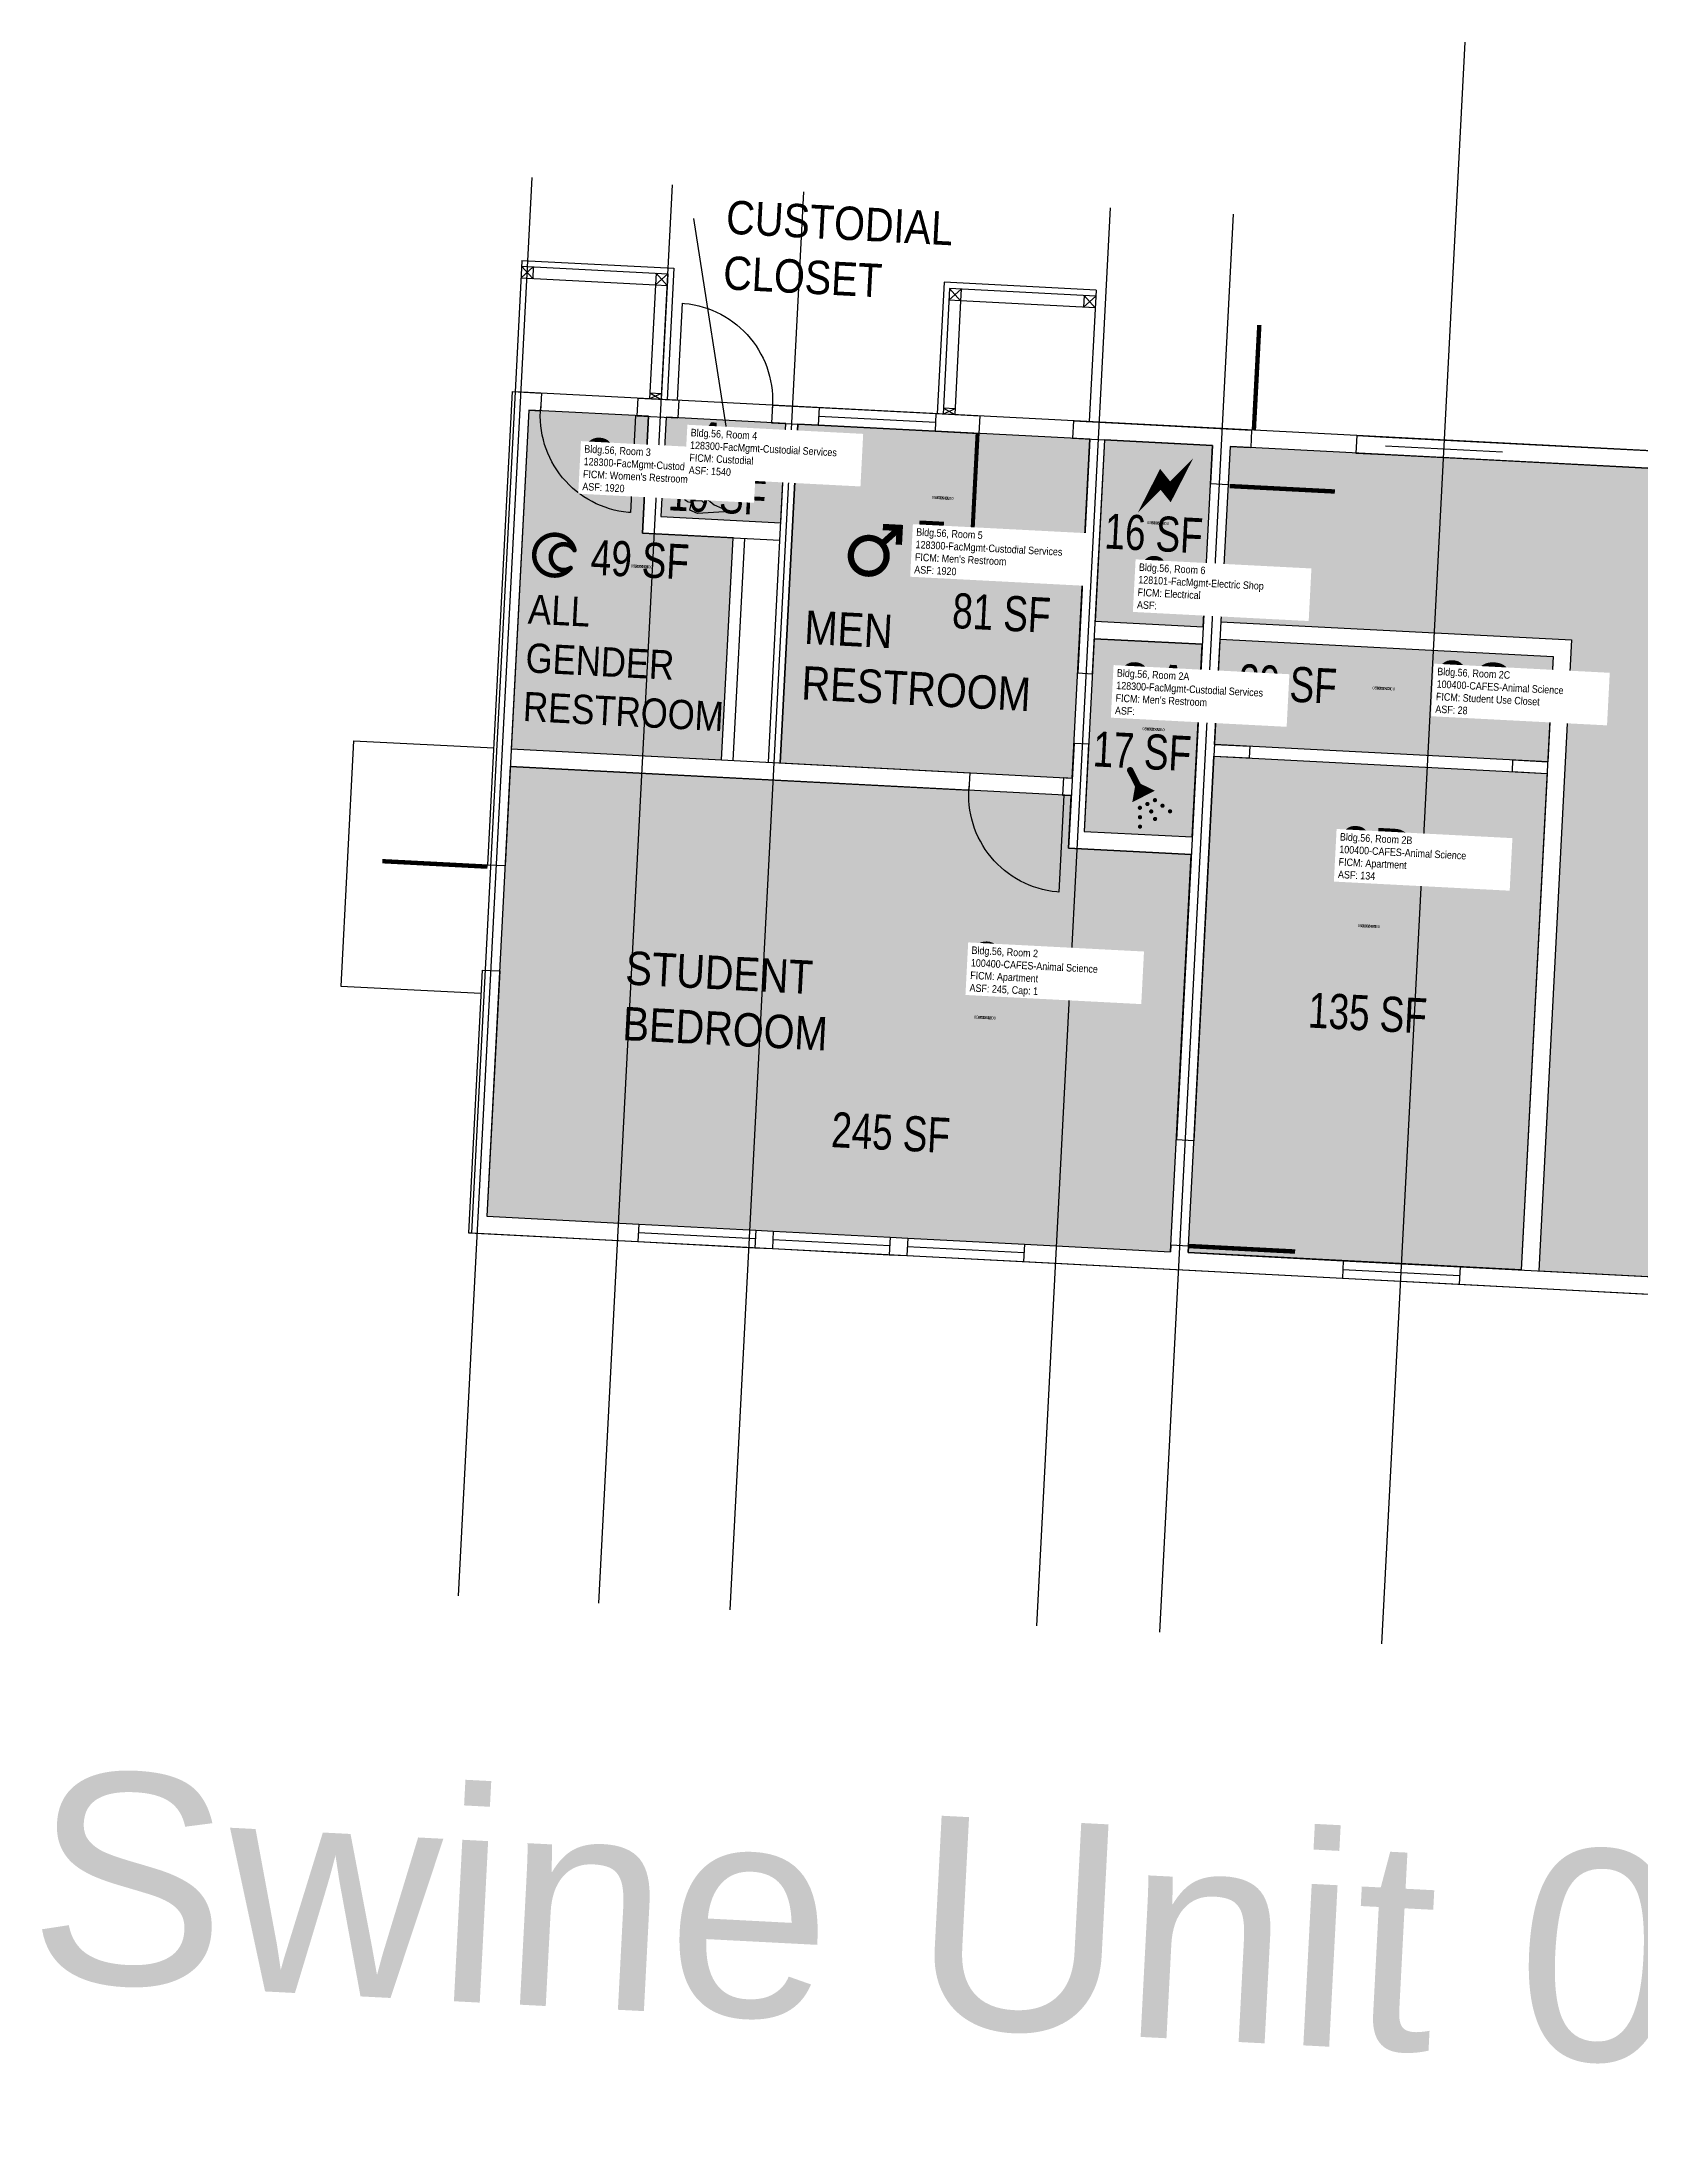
# Model space of a CAD drawing. Header units: inches. Extents: x 69171259 to 69172327, y 27725162 to 27725880.
# Drawn here: x 69171259 to 69171806, y 27725162 to 27725880 of the extents above; entities that cross this region are included whole.
import ezdxf
from ezdxf.enums import TextEntityAlignment as Align

# ---------------------------------------------------------------- set-up
doc = ezdxf.new("R2010")
doc.units = ezdxf.units.IN
doc.header["$MEASUREMENT"] = 0
doc.layers.get('0').update_dxf_attribs({"linetype": 'CONTINUOUS'})
for name, color, linetype in [('A-DOOR', 2, 'CONTINUOUS'), ('A-GLAZ', 1, 'CONTINUOUS'), ('A-GRID', 1, 'CONTINUOUS'), ('A-IDEN-ICON', 4, 'CONTINUOUS'), ('A-IDEN-RNUM', 7, 'CONTINUOUS'), ('A-IDEN-SNUM', 4, 'CONTINUOUS'), ('A-IDEN-TEXT', 4, 'CONTINUOUS'), ('A-IDEN-VNUM', 4, 'CONTINUOUS'), ('A-SITE', 3, 'CONTINUOUS'), ('A-TTLB', 4, 'CONTINUOUS'), ('A-WALL', 5, 'CONTINUOUS'), ('AREA-ASSIGN', 7, 'CONTINUOUS'), ('AREA-GROSS', 1, 'CONTINUOUS'), ('AREA-TEXT', 3, 'CONTINUOUS'), ('Rooms-Category-Color', 7, 'CONTINUOUS'), ('Rooms-College-Color', 7, 'CONTINUOUS'), ('Rooms-Department-Color', 7, 'CONTINUOUS'), ('Rooms-Division-Color', 7, 'CONTINUOUS'), ('Rooms-Information', 7, 'CONTINUOUS')]:
    doc.layers.add(name, color=color, linetype=linetype)
doc.styles.add('CP_AREA', font='arial.ttf', dxfattribs={"height": 15})
doc.styles.add('CP_ROOMSNUMBER', font='arial.ttf', dxfattribs={"height": 1})
doc.styles.add('CP_ROOMVNUMBER', font='arial.ttf', dxfattribs={"width": 0.85, "height": 0.075})
doc.styles.add('CP_TITLE', font='arial.ttf', dxfattribs={"width": 0.85, "height": 0.125})

# ---------------------------------------------------------------- blocks, each defined once
blk = doc.blocks.new('36DOOR')
blk.add_lwpolyline([(-0.75, 0, 1.5, 1.5, 0), (-0.75, 36, 0, 0, 0), (-1.5, 36, 0, 0, 0.414214), (-36, -1.5, 0, 0, 0.414214)], format="xyseb")
blk = doc.blocks.new('Cpshower')
at = {"color": 0, "linetype": 'ByBlock'}
blk.add_lwpolyline([(-0.015, 0.0396, 0, 0.06, 0), (0.005, 0.005, 0.06, 0.06, 0)], format="xyseb", dxfattribs=at)
for points, const_width in [([(-0.0319, 0.0624, 1), (-0.0281, 0.0689, 1)], 0.0075), ([(0.0302, -0.0036, 1), (0.0345, -0.0011, 1)], 0.005), ([(-0.0045, -0.0236, 1), (-0.0002, -0.0211, 1)], 0.005), ([(-0.0031, -0.0459, 1), (0.0012, -0.0434, 1)], 0.005), ([(0.0128, -0.0136, 1), (0.0172, -0.0111, 1)], 0.005), ([(0.0228, -0.0309, 1), (0.0272, -0.0284, 1)], 0.005), ([(0.0328, -0.0482, 1), (0.0372, -0.0457, 1)], 0.005), ([(0.0488, -0.0159, 1), (0.0531, -0.0134, 1)], 0.005), ([(0.0675, -0.0282, 1), (0.0718, -0.0257, 1)], 0.005), ([(-0.0018, -0.0682, 1), (0.0025, -0.0657, 1)], 0.005)]:
    blk.add_lwpolyline(points, format="xyb", close=True, dxfattribs=dict(at, const_width=const_width))
at = {"color": 0, "linetype": 'ByBlock', "const_width": 0.015}
blk.add_lwpolyline([(-0.01, 0.031), (-0.03, 0.0656)], dxfattribs=at)
blk = doc.blocks.new('Cpcust')
at = {"color": 0, "linetype": 'ByBlock'}
for p, q in [((0.0171, -0.0639), (0.02, -0.0466)), ((0.0262, -0.0408), (0.0446, -0.0406)), ((0.0297, -0.0341), (0.0376, -0.0302)), ((0.0376, -0.0302), (0.0533, -0.0324)), ((0.0446, -0.0406), (0.0543, -0.0505)), ((0.0533, -0.0324), (0.0745, -0.0479)), ((0.0745, -0.0479), (0.1117, -0.0625)), ((0.0358, -0.0705), (0.0171, -0.0639)), ((0.1117, -0.0625), (0.0358, -0.0705))]:
    blk.add_line(p, q, dxfattribs=at)
at = {"color": 0, "linetype": 'ByBlock', "const_width": 0.0075}
blk.add_lwpolyline([(-0.0332, 0.0481, 1), (-0.0268, 0.0519, 1)], format="xyb", close=True, dxfattribs=at)
at = {"color": 0, "linetype": 'ByBlock', "const_width": 0.015}
blk.add_lwpolyline([(-0.03, 0.05), (0.01, -0.0193)], dxfattribs=at)
at = {"color": 0, "linetype": 'ByBlock'}
blk.add_circle((0.0158, -0.0313), 0.0141, dxfattribs=at)
blk = doc.blocks.new('Cpmen')
at = {"color": 0, "linetype": 'ByBlock', "const_width": 0.015}
for points in [[(0.055, 0.01), (0.055, 0.05), (0.015, 0.05)], [(0.0151, 0.0101), (0.055, 0.05)]]:
    blk.add_lwpolyline(points, dxfattribs=at)
blk.add_lwpolyline([(-0.0575, -0.02, 1), (0.0275, -0.02, 1)], format="xyb", close=True, dxfattribs=at)
blk = doc.blocks.new('Cpelect')
at = {"color": 0, "linetype": 'ByBlock'}
blk.add_lwpolyline([(0.0623, 0.0629, 0, 0.03, 0), (0.0105, -0.0168, 0.03, 0.03, 0), (-0.0105, 0.0068, 0.03, 0, 0), (-0.0623, -0.0729, 0.03, 0, 0)], format="xyseb", dxfattribs=at)
blk = doc.blocks.new('CPBATH')
at = {"color": 0, "linetype": 'ByBlock', "const_width": 0.0127}
for points in [[(0.0571, 0.0168, 0.861492), (-0.0551, 0, 1)], [(-0.0551, 0, 0.726902), (0.0487, -0.0337, 1)], [(0.0571, 0.0168, 0.729002), (-0.0084, -0.0042, 1)], [(-0.0084, -0.0042, 0.609468), (0.0487, -0.0337, 1)]]:
    blk.add_lwpolyline(points, format="xyb", dxfattribs=at)
at = {"color": 0, "linetype": 'ByBlock', "const_width": 0.00637}
for points in [[(0.0544, 0.0152, 1), (0.0599, 0.0184, 1)], [(0.0459, -0.0353, 1), (0.0515, -0.0321, 1)]]:
    blk.add_lwpolyline(points, format="xyb", close=True, dxfattribs=at)

msp = doc.modelspace()

# ---------------------------------------------------------------- hatches: boundary and pattern name
at = {"layer": 'Rooms-Category-Color', "true_color": 0xadadad}
for points in [[(69171495.61, 27725710.72), (69171464.6, 27725712.34), (69171466.68, 27725752.28), (69171425.79, 27725754.4), (69171419.77, 27725638.56), (69171491.67, 27725634.83)], [(69171513.66, 27725749.84), (69171472.67, 27725751.97), (69171470.91, 27725718.02), (69171511.9, 27725715.89)], [(69171617.53, 27725744.44), (69171564.63, 27725747.19), (69171524.69, 27725749.26), (69171517.67, 27725749.63), (69171511.65, 27725633.79), (69171611.51, 27725628.6)], [(69171659.47, 27725742.26), (69171622.52, 27725744.18), (69171619.3, 27725682.23), (69171656.25, 27725680.31)], [(69171655.94, 27725674.31), (69171618.99, 27725676.23), (69171615.57, 27725610.36), (69171652.52, 27725608.44)]]:
    msp.add_hatch(color=253, dxfattribs=at).paths.add_polyline_path(points)
at = {"layer": 'Rooms-Category-Color', "true_color": 0xe3f498}
msp.add_hatch(color=61, dxfattribs=at).paths.add_polyline_path([(69172132.83, 27725717.67), (69172048.01, 27725722.08), (69172008.07, 27725724.15), (69171903.21, 27725729.6), (69171863.27, 27725731.67), (69171665.46, 27725741.95), (69171662.35, 27725682.03), (69171782.19, 27725675.81), (69171770.98, 27725460.1), (69172118.51, 27725442.04)])
at = {"layer": 'Rooms-Category-Color', "true_color": 0x728ef3}
for points in [[(69171662.04, 27725676.04), (69171775.89, 27725670.13), (69171774.02, 27725634.17), (69171660.17, 27725640.09)], [(69171652.21, 27725602.45), (69171610.26, 27725604.63), (69171611.2, 27725622.61), (69171419.46, 27725632.57), (69171411.47, 27725478.77), (69171463.4, 27725476.08), (69171503.34, 27725474), (69171509.33, 27725473.69), (69171549.27, 27725471.61), (69171555.27, 27725471.3), (69171595.21, 27725469.23), (69171645.15, 27725466.63)], [(69171659.96, 27725636.1), (69171773.81, 27725630.18), (69171764.99, 27725460.41), (69171651.14, 27725466.32)]]:
    msp.add_hatch(color=171, dxfattribs=at).paths.add_polyline_path(points)
at = {"layer": 'Rooms-College-Color', "true_color": 0xe3c5e1}
for points in [[(69171495.61, 27725710.72), (69171464.6, 27725712.34), (69171466.68, 27725752.28), (69171425.79, 27725754.4), (69171419.77, 27725638.56), (69171491.67, 27725634.83)], [(69171513.66, 27725749.84), (69171472.67, 27725751.97), (69171470.91, 27725718.02), (69171511.9, 27725715.89)], [(69171617.53, 27725744.44), (69171564.63, 27725747.19), (69171524.69, 27725749.26), (69171517.67, 27725749.63), (69171511.65, 27725633.79), (69171611.51, 27725628.6)], [(69172132.83, 27725717.67), (69172048.01, 27725722.08), (69172008.07, 27725724.15), (69171903.21, 27725729.6), (69171863.27, 27725731.67), (69171665.46, 27725741.95), (69171662.35, 27725682.03), (69171782.19, 27725675.81), (69171770.98, 27725460.1), (69172118.51, 27725442.04)], [(69171662.04, 27725676.04), (69171775.89, 27725670.13), (69171774.02, 27725634.17), (69171660.17, 27725640.09)], [(69171652.21, 27725602.45), (69171610.26, 27725604.63), (69171611.2, 27725622.61), (69171419.46, 27725632.57), (69171411.47, 27725478.77), (69171463.4, 27725476.08), (69171503.34, 27725474), (69171509.33, 27725473.69), (69171549.27, 27725471.61), (69171555.27, 27725471.3), (69171595.21, 27725469.23), (69171645.15, 27725466.63)], [(69171659.96, 27725636.1), (69171773.81, 27725630.18), (69171764.99, 27725460.41), (69171651.14, 27725466.32)]]:
    msp.add_hatch(color=254, dxfattribs=at).paths.add_polyline_path(points)
at = {"layer": 'Rooms-College-Color', "true_color": 0xadadad}
for points in [[(69171659.47, 27725742.26), (69171622.52, 27725744.18), (69171619.3, 27725682.23), (69171656.25, 27725680.31)], [(69171655.94, 27725674.31), (69171618.99, 27725676.23), (69171615.57, 27725610.36), (69171652.52, 27725608.44)]]:
    msp.add_hatch(color=253, dxfattribs=at).paths.add_polyline_path(points)
at = {"layer": 'Rooms-Department-Color', "true_color": 0xacacac}
for points in [[(69171495.61, 27725710.72), (69171464.6, 27725712.34), (69171466.68, 27725752.28), (69171425.79, 27725754.4), (69171419.77, 27725638.56), (69171491.67, 27725634.83)], [(69171513.66, 27725749.84), (69171472.67, 27725751.97), (69171470.91, 27725718.02), (69171511.9, 27725715.89)], [(69171617.53, 27725744.44), (69171564.63, 27725747.19), (69171524.69, 27725749.26), (69171517.67, 27725749.63), (69171511.65, 27725633.79), (69171611.51, 27725628.6)], [(69171659.47, 27725742.26), (69171622.52, 27725744.18), (69171619.3, 27725682.23), (69171656.25, 27725680.31)], [(69171655.94, 27725674.31), (69171618.99, 27725676.23), (69171615.57, 27725610.36), (69171652.52, 27725608.44)]]:
    msp.add_hatch(color=253, dxfattribs=at).paths.add_polyline_path(points)
at = {"layer": 'Rooms-Department-Color', "true_color": 0xe3c5e1}
for points in [[(69172132.83, 27725717.67), (69172048.01, 27725722.08), (69172008.07, 27725724.15), (69171903.21, 27725729.6), (69171863.27, 27725731.67), (69171665.46, 27725741.95), (69171662.35, 27725682.03), (69171782.19, 27725675.81), (69171770.98, 27725460.1), (69172118.51, 27725442.04)], [(69171662.04, 27725676.04), (69171775.89, 27725670.13), (69171774.02, 27725634.17), (69171660.17, 27725640.09)], [(69171652.21, 27725602.45), (69171610.26, 27725604.63), (69171611.2, 27725622.61), (69171419.46, 27725632.57), (69171411.47, 27725478.77), (69171463.4, 27725476.08), (69171503.34, 27725474), (69171509.33, 27725473.69), (69171549.27, 27725471.61), (69171555.27, 27725471.3), (69171595.21, 27725469.23), (69171645.15, 27725466.63)], [(69171659.96, 27725636.1), (69171773.81, 27725630.18), (69171764.99, 27725460.41), (69171651.14, 27725466.32)]]:
    msp.add_hatch(color=254, dxfattribs=at).paths.add_polyline_path(points)
at = {"layer": 'Rooms-Division-Color', "true_color": 0xadadad}
for points in [[(69171495.61, 27725710.72), (69171464.6, 27725712.34), (69171466.68, 27725752.28), (69171425.79, 27725754.4), (69171419.77, 27725638.56), (69171491.67, 27725634.83)], [(69171513.66, 27725749.84), (69171472.67, 27725751.97), (69171470.91, 27725718.02), (69171511.9, 27725715.89)], [(69171617.53, 27725744.44), (69171564.63, 27725747.19), (69171524.69, 27725749.26), (69171517.67, 27725749.63), (69171511.65, 27725633.79), (69171611.51, 27725628.6)], [(69171659.47, 27725742.26), (69171622.52, 27725744.18), (69171619.3, 27725682.23), (69171656.25, 27725680.31)], [(69171655.94, 27725674.31), (69171618.99, 27725676.23), (69171615.57, 27725610.36), (69171652.52, 27725608.44)]]:
    msp.add_hatch(color=253, dxfattribs=at).paths.add_polyline_path(points)
at = {"layer": 'Rooms-Division-Color', "true_color": 0xe3c5e1}
for points in [[(69172132.83, 27725717.67), (69172048.01, 27725722.08), (69172008.07, 27725724.15), (69171903.21, 27725729.6), (69171863.27, 27725731.67), (69171665.46, 27725741.95), (69171662.35, 27725682.03), (69171782.19, 27725675.81), (69171770.98, 27725460.1), (69172118.51, 27725442.04)], [(69171662.04, 27725676.04), (69171775.89, 27725670.13), (69171774.02, 27725634.17), (69171660.17, 27725640.09)], [(69171652.21, 27725602.45), (69171610.26, 27725604.63), (69171611.2, 27725622.61), (69171419.46, 27725632.57), (69171411.47, 27725478.77), (69171463.4, 27725476.08), (69171503.34, 27725474), (69171509.33, 27725473.69), (69171549.27, 27725471.61), (69171555.27, 27725471.3), (69171595.21, 27725469.23), (69171645.15, 27725466.63)], [(69171659.96, 27725636.1), (69171773.81, 27725630.18), (69171764.99, 27725460.41), (69171651.14, 27725466.32)]]:
    msp.add_hatch(color=254, dxfattribs=at).paths.add_polyline_path(points)

# ---------------------------------------------------------------- linework, layer by layer
at = {"layer": 'A-GLAZ'}
for p, q in [((69171564.79, 27725750.18), (69171524.85, 27725752.26)), ((69171525, 27725755.26), (69171564.95, 27725753.18)), ((69171524.69, 27725749.26), (69171564.63, 27725747.19)), ((69171718.78, 27725745.19), (69171758.72, 27725743.11)), ((69171718.47, 27725739.2), (69171758.41, 27725737.12)), ((69171718.62, 27725742.19), (69171758.56, 27725740.12)), ((69171503.18, 27725471.01), (69171463.24, 27725473.08)), ((69171463.4, 27725476.08), (69171503.34, 27725474)), ((69171509.33, 27725473.69), (69171549.27, 27725471.61)), ((69171463.09, 27725470.08), (69171503.03, 27725468.01)), ((69171509.02, 27725467.7), (69171548.96, 27725465.62)), ((69171549.12, 27725468.62), (69171509.18, 27725470.69)), ((69171554.95, 27725465.31), (69171594.9, 27725463.24)), ((69171595.05, 27725466.23), (69171555.11, 27725468.31)), ((69171555.27, 27725471.3), (69171595.21, 27725469.23)), ((69171703.84, 27725457.58), (69171743.78, 27725455.5)), ((69171703.99, 27725460.57), (69171743.93, 27725458.5)), ((69171704.15, 27725463.57), (69171744.09, 27725461.49))]:
    msp.add_line(p, q, dxfattribs=at)
at = {"layer": 'A-GRID'}
for p, q in [((69171717.37, 27725332.57), (69171745.82, 27725880.25)), ((69171401.72, 27725348.97), (69171426.91, 27725833.87)), ((69171449.66, 27725346.48), (69171474.85, 27725831.38)), ((69171494.59, 27725344.15), (69171519.79, 27725829.04)), ((69171599.45, 27725338.7), (69171624.64, 27725823.6)), ((69171641.4, 27725336.52), (69171666.59, 27725821.42))]:
    msp.add_line(p, q, dxfattribs=at)
at = {"layer": 'A-IDEN-TEXT'}
msp.add_line((69171482.04, 27725819.93), (69171494.52, 27725740.16), dxfattribs=at)
at = {"layer": 'A-SITE'}
for p, q in [((69171423.29, 27725802.96), (69171421.09, 27725760.65)), ((69171427.31, 27725803.39), (69171423.11, 27725799.6)), ((69171423.43, 27725805.59), (69171423.29, 27725802.96)), ((69171423.32, 27725803.59), (69171473.27, 27725801)), ((69171423.32, 27725803.59), (69171427.11, 27725799.39)), ((69171423.43, 27725805.59), (69171475.37, 27725802.89)), ((69171427.31, 27725803.39), (69171427.11, 27725799.39)), ((69171475.37, 27725802.89), (69171473.04, 27725757.96)), ((69171423.11, 27725799.6), (69171427.11, 27725799.39)), ((69171423.11, 27725799.6), (69171469.07, 27725797.21)), ((69171469.07, 27725797.21), (69171467.05, 27725758.27)), ((69171469.28, 27725801.2), (69171469.07, 27725797.21)), ((69171473.27, 27725801), (69171469.07, 27725797.21)), ((69171469.07, 27725797.21), (69171473.06, 27725797.01)), ((69171473.06, 27725797.01), (69171469.28, 27725801.2)), ((69171473.27, 27725801), (69171471.04, 27725758.06)), ((69171567.7, 27725798.1), (69171565.37, 27725753.16)), ((69171569.6, 27725795.99), (69171567.37, 27725753.06)), ((69171619.65, 27725795.4), (69171567.7, 27725798.1)), ((69171569.39, 27725792), (69171573.59, 27725795.79)), ((69171619.55, 27725793.4), (69171569.6, 27725795.99)), ((69171569.6, 27725795.99), (69171573.38, 27725791.8)), ((69171573.59, 27725795.79), (69171573.38, 27725791.8)), ((69171619.65, 27725795.4), (69171617.32, 27725750.46)), ((69171573.38, 27725791.8), (69171569.39, 27725792)), ((69171573.38, 27725791.8), (69171571.36, 27725752.85)), ((69171619.34, 27725789.41), (69171573.38, 27725791.8)), ((69171615.56, 27725793.61), (69171615.35, 27725789.62)), ((69171619.55, 27725793.4), (69171615.35, 27725789.62)), ((69171619.34, 27725789.41), (69171615.35, 27725789.62)), ((69171615.56, 27725793.61), (69171619.34, 27725789.41)), ((69171471.14, 27725760.06), (69171467.05, 27725758.27)), ((69171467.15, 27725760.27), (69171471.14, 27725760.06)), ((69171467.15, 27725760.27), (69171471.04, 27725758.06)), ((69171571.46, 27725754.85), (69171567.37, 27725753.06)), ((69171567.47, 27725755.06), (69171571.36, 27725752.85)), ((69171571.46, 27725754.85), (69171567.47, 27725755.06)), ((69171365.84, 27725641.36), (69171361.48, 27725557.48)), ((69171365.84, 27725641.36), (69171413.78, 27725638.87)), ((69171361.48, 27725557.48), (69171409.42, 27725554.99))]:
    msp.add_line(p, q, dxfattribs=at)
at = {"layer": 'A-WALL'}
for p, q in [((69171420.11, 27725760.71), (69171411.7, 27725598.97)), ((69171420.11, 27725760.71), (69171430.09, 27725760.19)), ((69171430.09, 27725760.19), (69171429.78, 27725754.19)), ((69171425.79, 27725754.4), (69171417.7, 27725598.66)), ((69171425.79, 27725754.4), (69171429.78, 27725754.19)), ((69171463.05, 27725758.47), (69171462.74, 27725752.48)), ((69171462.74, 27725752.48), (69171476.72, 27725751.76)), ((69171463.05, 27725758.47), (69171477.03, 27725757.75)), ((69171466.68, 27725752.28), (69171464.6, 27725712.34)), ((69171472.67, 27725751.97), (69171470.91, 27725718.02)), ((69171477.03, 27725757.75), (69171476.72, 27725751.76)), ((69171509.03, 27725756.09), (69171508.72, 27725750.09)), ((69171509.03, 27725756.09), (69171525, 27725755.26)), ((69171525, 27725755.26), (69171524.69, 27725749.26)), ((69171564.95, 27725753.18), (69171564.63, 27725747.19)), ((69171564.95, 27725753.18), (69171579.93, 27725752.4)), ((69171579.93, 27725752.4), (69171579.61, 27725746.41)), ((69171507.65, 27725634), (69171513.66, 27725749.84)), ((69171508.72, 27725750.09), (69171524.69, 27725749.26)), ((69171511.65, 27725633.79), (69171517.67, 27725749.63)), ((69171564.63, 27725747.19), (69171579.61, 27725746.41)), ((69171611.92, 27725750.74), (69171611.61, 27725744.75)), ((69171611.61, 27725744.75), (69171659.47, 27725742.26)), ((69171611.92, 27725750.74), (69171672.84, 27725747.58)), ((69171617.53, 27725744.44), (69171613.38, 27725664.51)), ((69171672.84, 27725747.58), (69171672.53, 27725741.58)), ((69171708.79, 27725745.71), (69171708.48, 27725739.72)), ((69171708.79, 27725745.71), (69171718.78, 27725745.19)), ((69171622.52, 27725744.18), (69171618.37, 27725664.25)), ((69171659.47, 27725742.26), (69171658.8, 27725729.28)), ((69171665.46, 27725741.95), (69171664.79, 27725728.97)), ((69171665.46, 27725741.95), (69171672.53, 27725741.58)), ((69171708.48, 27725739.72), (69171718.47, 27725739.2)), ((69171758.41, 27725737.12), (69171863.27, 27725731.67)), ((69171758.72, 27725743.11), (69171863.58, 27725737.67)), ((69171658.8, 27725729.28), (69171664.79, 27725728.97)), ((69171470.91, 27725718.02), (69171511.9, 27725715.89)), ((69171464.6, 27725712.34), (69171511.59, 27725709.89)), ((69171491.67, 27725634.83), (69171495.61, 27725710.72)), ((69171495.66, 27725634.62), (69171499.61, 27725710.52)), ((69171656.93, 27725693.33), (69171647.14, 27725504.84)), ((69171662.92, 27725693.02), (69171653.13, 27725504.53)), ((69171656.93, 27725693.33), (69171662.92, 27725693.02)), ((69171619.3, 27725682.23), (69171656.25, 27725680.31)), ((69171662.35, 27725682.03), (69171782.19, 27725675.81)), ((69171618.99, 27725676.23), (69171655.94, 27725674.31)), ((69171662.04, 27725676.04), (69171775.89, 27725670.13)), ((69171782.19, 27725675.81), (69171770.98, 27725460.1)), ((69171775.89, 27725670.13), (69171764.99, 27725460.41)), ((69171613.38, 27725664.51), (69171618.37, 27725664.25)), ((69171419.77, 27725638.56), (69171576.52, 27725630.42)), ((69171612.13, 27725640.54), (69171610.26, 27725604.63)), ((69171612.13, 27725640.54), (69171617.12, 27725640.28)), ((69171617.12, 27725640.28), (69171615.57, 27725610.36)), ((69171660.17, 27725640.09), (69171672.16, 27725639.47)), ((69171672.16, 27725639.47), (69171671.95, 27725635.48)), ((69171419.46, 27725632.57), (69171576.21, 27725624.43)), ((69171576.52, 27725630.42), (69171576.21, 27725624.43)), ((69171659.96, 27725636.1), (69171671.95, 27725635.48)), ((69171762.03, 27725634.8), (69171761.83, 27725630.81)), ((69171762.03, 27725634.8), (69171761.83, 27725630.81)), ((69171761.83, 27725630.81), (69171773.81, 27725630.18)), ((69171762.03, 27725634.8), (69171774.02, 27725634.17)), ((69171608.51, 27725628.76), (69171608.2, 27725622.77)), ((69171608.2, 27725622.77), (69171611.2, 27725622.61)), ((69171608.51, 27725628.76), (69171611.51, 27725628.6)), ((69171615.57, 27725610.36), (69171652.52, 27725608.44)), ((69171610.26, 27725604.63), (69171652.21, 27725602.45)), ((69171411.7, 27725598.97), (69171417.7, 27725598.66)), ((69171409.83, 27725562.93), (69171405.16, 27725473.09)), ((69171409.83, 27725562.93), (69171415.82, 27725562.62)), ((69171415.82, 27725562.62), (69171411.47, 27725478.77)), ((69171653.13, 27725504.53), (69171647.14, 27725504.84)), ((69171411.47, 27725478.77), (69171463.4, 27725476.08)), ((69171405.16, 27725473.09), (69171463.09, 27725470.08)), ((69171405.16, 27725473.09), (69171406.16, 27725473.04)), ((69171405.16, 27725473.09), (69171406.16, 27725473.04)), ((69171463.4, 27725476.08), (69171463.09, 27725470.08)), ((69171503.34, 27725474), (69171503.03, 27725468.01)), ((69171503.34, 27725474), (69171509.33, 27725473.69)), ((69171509.33, 27725473.69), (69171509.02, 27725467.7)), ((69171549.27, 27725471.61), (69171548.96, 27725465.62)), ((69171549.27, 27725471.61), (69171555.27, 27725471.3)), ((69171503.03, 27725468.01), (69171509.02, 27725467.7)), ((69171548.96, 27725465.62), (69171554.95, 27725465.31)), ((69171555.27, 27725471.3), (69171554.95, 27725465.31)), ((69171595.21, 27725469.23), (69171594.9, 27725463.24)), ((69171595.21, 27725469.23), (69171645.15, 27725466.63)), ((69171645.27, 27725468.89), (69171645.15, 27725466.63)), ((69171651.26, 27725468.58), (69171645.27, 27725468.89)), ((69171651.26, 27725468.58), (69171651.14, 27725466.32)), ((69171651.14, 27725466.32), (69171704.15, 27725463.57)), ((69171594.9, 27725463.24), (69171703.84, 27725457.58)), ((69171704.15, 27725463.57), (69171703.84, 27725457.58)), ((69171744.09, 27725461.49), (69171743.78, 27725455.5)), ((69171744.09, 27725461.49), (69171848.95, 27725456.05)), ((69171743.78, 27725455.5), (69171848.64, 27725450.05))]:
    msp.add_line(p, q, dxfattribs=at)
at = {"layer": 'AREA-ASSIGN'}
for points in [[(69171495.61, 27725710.72), (69171464.6, 27725712.34), (69171466.68, 27725752.28), (69171425.79, 27725754.4), (69171419.77, 27725638.56), (69171491.67, 27725634.83)], [(69171513.66, 27725749.84), (69171472.67, 27725751.97), (69171470.91, 27725718.02), (69171511.9, 27725715.89)], [(69171617.53, 27725744.44), (69171564.63, 27725747.19), (69171524.69, 27725749.26), (69171517.67, 27725749.63), (69171511.65, 27725633.79), (69171611.51, 27725628.6)], [(69171659.47, 27725742.26), (69171622.52, 27725744.18), (69171619.3, 27725682.23), (69171656.25, 27725680.31)], [(69172132.83, 27725717.67), (69172048.01, 27725722.08), (69172008.07, 27725724.15), (69171903.21, 27725729.6), (69171863.27, 27725731.67), (69171665.46, 27725741.95), (69171662.35, 27725682.03), (69171782.19, 27725675.81), (69171770.98, 27725460.1), (69172118.51, 27725442.04)], [(69171655.94, 27725674.31), (69171618.99, 27725676.23), (69171615.57, 27725610.36), (69171652.52, 27725608.44)], [(69171662.04, 27725676.04), (69171775.89, 27725670.13), (69171774.02, 27725634.17), (69171660.17, 27725640.09)], [(69171652.21, 27725602.45), (69171610.26, 27725604.63), (69171611.2, 27725622.61), (69171419.46, 27725632.57), (69171411.47, 27725478.77), (69171463.4, 27725476.08), (69171503.34, 27725474), (69171509.33, 27725473.69), (69171549.27, 27725471.61), (69171555.27, 27725471.3), (69171595.21, 27725469.23), (69171645.15, 27725466.63)], [(69171659.96, 27725636.1), (69171773.81, 27725630.18), (69171764.99, 27725460.41), (69171651.14, 27725466.32)]]:
    msp.add_lwpolyline(points, close=True, dxfattribs=at)
at = {"layer": 'AREA-GROSS'}
msp.add_lwpolyline([(69171406.16, 27725473.04), (69172124.19, 27725435.74), (69172139.14, 27725723.35), (69171421.1, 27725760.65)], close=True, dxfattribs=at)

# ---------------------------------------------------------------- block references
at = {"layer": 'A-DOOR'}
for p, xscale, yscale, zscale, rotation in [((69171475.9, 27725757.81), -0.9214999973773956, 0.921500001487223, 0.921500000000151, 357.0261175628092), ((69171462.91, 27725752.47), -0.9214999973773956, 0.921500001487223, 0.921500000000151, 177.0261175628092), ((69171578.48, 27725746.47), 0.9214999973773956, 0.9214999973773956, 0.9214999973773956, 177.0261175628092), ((69171609.34, 27725622.71), -0.9214999973773956, 0.921500001487223, 0.921500000000151, 177.0261175628092), ((69171651.22, 27725467.82), 1.013649998232722, 1.013649998232722, 1.013649998232722, 267.0261175628092)]:
    msp.add_blockref('36DOOR', p, dxfattribs=dict(at, xscale=xscale, yscale=yscale, zscale=zscale, rotation=rotation))
at = {"layer": 'A-DOOR', "xscale": -1}
for p, rotation in [((69171672.84, 27725747.58), 357.0261175628092), ((69171665.37, 27725729.17), 267.0261175628092)]:
    msp.add_blockref('36DOOR', p, dxfattribs=dict(at, rotation=rotation))
at = {"layer": 'A-DOOR', "rotation": 87.0261175628092}
msp.add_blockref('36DOOR', (69171411.71, 27725599.04), dxfattribs=at)
at = {"layer": 'A-IDEN-ICON', "rotation": 357.0261175628092}
for name, p, xscale, yscale, zscale in [('Cpcust', (69171478.82, 27725729.5), 144, 144, 144), ('Cpelect', (69171643.4, 27725729.29), 144, 144, 144), ('Cpmen', (69171544.27, 27725707.34), 144, 144, 144), ('CPBATH', (69171434.34, 27725704.82), 122, 122, 122), ('Cpshower', (69171635.14, 27725621.61), 144, 144, 144)]:
    msp.add_blockref(name, p, dxfattribs=dict(at, xscale=xscale, yscale=yscale, zscale=zscale))

# ---------------------------------------------------------------- texts
at = {"layer": 'A-IDEN-RNUM', "style": 'CP_ROOMSNUMBER'}
for s, p in [('0004-00', (69171500.84, 27725737.73)), ('0005-00', (69171567.2, 27725724.36)), ('0006-00', (69171640.84, 27725715.76)), ('0003-00', (69171464.35, 27725700.92)), ('0002-C0', (69171717.97, 27725659.23)), ('0002-A0', (69171639.31, 27725645.27)), ('0002-B0', (69171712.88, 27725577.95)), ('0002-00', (69171581.68, 27725546.68))]:
    msp.add_text(s, height=0.96, rotation=357.02612, dxfattribs=at).set_placement(p, align=Align.MIDDLE)
at = {"layer": 'A-IDEN-SNUM', "style": 'CP_ROOMSNUMBER'}
for s, p in [('0560000400', (69171500.84, 27725737.73)), ('0560000500', (69171567.2, 27725724.36)), ('0560000600', (69171640.84, 27725715.76)), ('0560000300', (69171464.35, 27725700.92)), ('05600002C0', (69171717.97, 27725659.23)), ('05600002A0', (69171639.31, 27725645.27)), ('05600002B0', (69171712.88, 27725577.95)), ('0560000200', (69171581.68, 27725546.68))]:
    msp.add_text(s, height=0.96, rotation=357.02612, dxfattribs=at).set_placement(p, align=Align.MIDDLE)
at = {"layer": 'A-IDEN-TEXT', "attachment_point": 1, "rotation": 357.02612, "style": 'CP_ROOMVNUMBER'}
for s, insert, char_height, width in [('CUSTODIAL CLOSET', (69171493.58, 27725826.15), 11.424, 78.54), ('ALL GENDER RESTROOM', (69171425.86, 27725691.41), 10, 18.2533), ('MEN RESTROOM', (69171520.34, 27725685.93), 11.424, 18.2533), ('STUDENT BEDROOM', (69171459.19, 27725569.43), 11.424, 109.548)]:
    msp.add_mtext(s, dxfattribs=dict(at, insert=insert, char_height=char_height, width=width))
at = {"layer": 'A-IDEN-VNUM', "style": 'CP_ROOMVNUMBER', "width": 0.85}
for s, p in [('3', (69171449.58, 27725735.71)), ('4', (69171486.31, 27725741.29)), ('5', (69171563.03, 27725707.32)), ('6', (69171638.79, 27725695.31)), ('2A', (69171639.63, 27725658.72)), ('2C', (69171748.76, 27725659.23)), ('2B', (69171715.13, 27725602.72)), ('2', (69171581.89, 27725563.59))]:
    msp.add_text(s, height=18, rotation=357.02612, dxfattribs=at).set_placement(p, align=Align.MIDDLE)
at = {"layer": 'A-TTLB', "style": 'CP_TITLE'}
msp.add_text('Swine Unit 056-0 Floor1', height=72, rotation=357.02612, dxfattribs=at).set_placement((69171253.94, 27725217.95))
at = {"layer": 'AREA-TEXT', "style": 'CP_AREA', "width": 0.75}
for s, p in [('10 SF', (69171490.25, 27725725.29)), ('16 SF', (69171639.39, 27725712.24)), ('49 SF', (69171463.77, 27725703.27)), ('81 SF', (69171587.35, 27725685.04)), ('29 SF', (69171685.18, 27725660.77)), ('17 SF', (69171635.42, 27725637.74)), ('135 SF', (69171712.48, 27725548.25)), ('245 SF', (69171549.48, 27725507.38))]:
    msp.add_text(s, height=12, rotation=357.02612, dxfattribs=at).set_placement(p, align=Align.MIDDLE_CENTER)

# ---------------------------------------------------------------- next in the draw order: texts
at = {"layer": 'Rooms-Information', "char_height": 2.5714, "width": 57.6, "attachment_point": 7, "rotation": 357.02612, "style": 'CP_ROOMVNUMBER', "bg_fill": 3, "box_fill_scale": 1.5, "bg_fill_color": 256, "bg_fill_true_color": 13158600, "bg_fill_transparency": 0}
for s, insert in [("Bldg.56, Room 3^M^J128300-FacMgmt-Custodial Services^M^JFICM: Women's Restroom^M^JASF: 1920", (69171444.02, 27725726.99)), ("Bldg.56, Room 5^M^J128300-FacMgmt-Custodial Services^M^JFICM: Men's Restroom^M^JASF: 1920", (69171557.47, 27725698.6)), ('Bldg.56, Room 6^M^J128101-FacMgmt-Electric Shop^M^JFICM: Electrical^M^JASF: ', (69171633.59, 27725686.57)), ("Bldg.56, Room 2A^M^J128300-FacMgmt-Custodial Services^M^JFICM: Men's Restroom^M^JASF: ", (69171626.06, 27725650.41)), ('Bldg.56, Room 2C^M^J100400-CAFES-Animal Science^M^JFICM: Student Use Closet^M^JASF: 28', (69171735.56, 27725650.9)), ('Bldg.56, Room 2B^M^J100400-CAFES-Animal Science^M^JFICM: Apartment^M^JASF: 134', (69171702.29, 27725594.37)), ('Bldg.56, Room 2^M^J100400-CAFES-Animal Science^M^JFICM: Apartment^M^JASF: 245, Cap: 1', (69171576.33, 27725554.86))]:
    msp.add_mtext(s, dxfattribs=dict(at, insert=insert))

# ---------------------------------------------------------------- next in the draw order: texts
at = {"layer": 'Rooms-Information', "insert": (69171480.39, 27725732.59), "char_height": 2.5714, "width": 57.6, "attachment_point": 7, "rotation": 357.02612, "style": 'CP_ROOMVNUMBER', "bg_fill": 3, "box_fill_scale": 1.5, "bg_fill_color": 256, "bg_fill_true_color": 13158600, "bg_fill_transparency": 0}
msp.add_mtext('Bldg.56, Room 4^M^J128300-FacMgmt-Custodial Services^M^JFICM: Custodial^M^JASF: 1540', dxfattribs=at)

doc.saveas('drawing.dxf')
